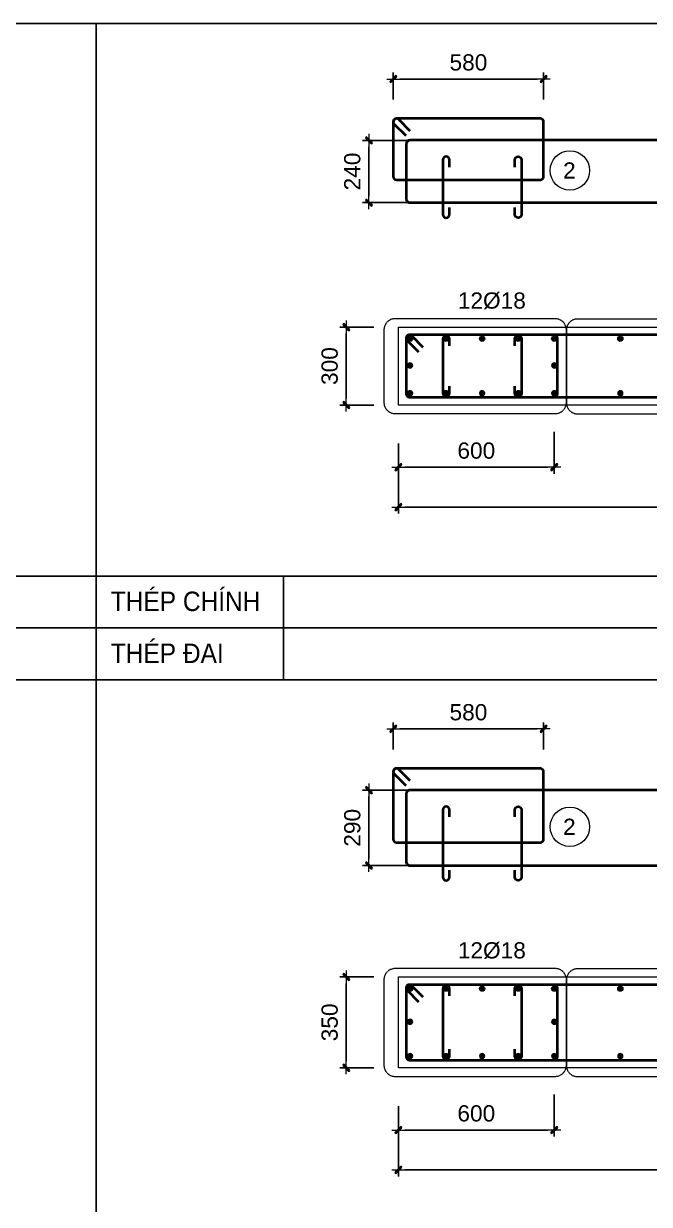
# Model space of a CAD drawing. Header units: millimetres. Extents: x -146909 to 4830753, y -683702 to -336947.
# Drawn here: x 4538943 to 4541352, y -441080 to -436533 of the extents above; entities that cross this region are included whole.
import ezdxf
from ezdxf.enums import TextEntityAlignment as Align

# ---------------------------------------------------------------- set-up
doc = ezdxf.new("R2010")
doc.units = ezdxf.units.MM
doc.header["$MEASUREMENT"] = 0
doc.linetypes.add('HIDDEN', pattern=[0.375, 0.25, -0.125])
doc.layers.get('0').update_dxf_attribs({"lineweight": 9})
doc.layers.get('Defpoints').update_dxf_attribs({"color": 10, "lineweight": 0})
for name, color, linetype, lineweight in [("'S_General_Cont_1 Thin", 1, 'Continuous', 18), ("'S_General_Text_3_Member name", 3, 'Continuous', 35), ('CDAI', 3, 'Continuous', 40), ('chunho.q', 1, 'Continuous', 13), ('CTHEP', 4, 'Continuous', 50), ('DBAO', 2, 'Continuous', 13), ('DMo', 9, 'HIDDEN', 9), ('KTH', 154, 'Continuous', 9), ('STICK', 1, 'Continuous', 9)]:
    doc.layers.add(name, color=color, linetype=linetype, lineweight=lineweight)
for name, color, linetype in [('DM', 1, 'Continuous'), ('TBL', 1, 'Continuous'), ('TX', 214, 'Continuous')]:
    doc.layers.add(name, color=color, linetype=linetype)
doc.styles.add('arial', font='arial.ttf', dxfattribs={"width": 0.85})
doc.styles.add('TTP-HelCon', font='arial.ttf')
doc.dimstyles.new('TTP-25', dxfattribs={"dimscale": 25, "dimtxt": 2.5, "dimasz": 1, "dimexe": 1, "dimexo": 1, "dimgap": 0.09, "dimtad": 0, "dimdec": 4, "dimrnd": 10, "dimzin": 9, "dimdsep": 46, "dimtxsty": 'TTP-HelCon', "dimblk": 'Stick', "dimcen": 0.09, "dimdle": 1.5, "dimclrd": 256, "dimclre": 256, "dimclrt": 1, "dimadec": 0, "dimazin": 0, "dimtfac": 1, "dimtdec": 4, "dimtmove": 0, "dimatfit": 3, "dimldrblk": 'ARCHTICK', "dimfxl": 1, "dimtvp": 1, "dimtolj": 1, "dimtzin": 0, "dimarcsym": 0})

# ---------------------------------------------------------------- blocks, each defined once
blk = doc.blocks.new('Stick')
at = {"layer": 'STICK'}
h = blk.add_hatch(color=256, dxfattribs=at)
edge = h.paths.add_edge_path()
edge.add_line((0.3, 0.5), (-0.5, -0.3))
edge.add_arc((-0.4, -0.4), 0.141, 135, 315)
edge.add_line((-0.3, -0.5), (0.5, 0.3))
edge.add_arc((0.4, 0.4), 0.141, 315, 495)
blk.add_line((1, 0), (-1, 0), dxfattribs=at)
blk.add_lwpolyline([(0.3, 0.5), (-0.5, -0.3, 1), (-0.3, -0.5), (0.5, 0.3, 1), (0.3, 0.5, 1)], format="xyb", dxfattribs=at)
blk = doc.blocks.new('*D1036')
at = {"layer": 'Defpoints', "color": 0, "transparency": 16777216}
for p in [(4540272.3, -436982.3), (4540455.8, -436982.3), (4540455.8, -437222.3)]:
    blk.add_point(p, dxfattribs=at)
at = {"layer": 'KTH', "lineweight": -2, "transparency": 16777216}
for p, q in [((4540430.8, -436982.3), (4540247.3, -436982.3)), ((4540272.3, -437197.3), (4540272.3, -437007.3)), ((4540430.8, -437222.3), (4540247.3, -437222.3))]:
    blk.add_line(p, q, dxfattribs=at)
at = {"layer": 'KTH', "lineweight": -2, "transparency": 16777216, "xscale": 25, "yscale": 25, "zscale": 25}
for p, rotation in [((4540272.3, -436982.3), 90), ((4540272.3, -437222.3), 270)]:
    blk.add_blockref('Stick', p, dxfattribs=dict(at, rotation=rotation))
at = {"layer": 'KTH', "color": 1, "transparency": 16777216, "insert": (4540208.5, -437102.3), "char_height": 62.5, "attachment_point": 5, "rotation": 90, "style": 'TTP-HelCon'}
blk.add_mtext('\\A1;240', dxfattribs=at)
blk = doc.blocks.new('_ArchTick')
at = {"color": 0, "linetype": 'ByBlock', "const_width": 0.15}
blk.add_lwpolyline([(-0.5, -0.5), (0.5, 0.5)], dxfattribs=at)
blk = doc.blocks.new('*D1037')
at = {"layer": 'Defpoints', "color": 0, "transparency": 16777216}
for p in [(4540985.8, -438079.5), (4540385.8, -438124.5), (4540385.8, -438241.3)]:
    blk.add_point(p, dxfattribs=at)
at = {"layer": 'KTH', "lineweight": -2, "transparency": 16777216}
for p, q in [((4540985.8, -438104.5), (4540985.8, -438266.3)), ((4540385.8, -438149.5), (4540385.8, -438266.3)), ((4540960.8, -438241.3), (4540410.8, -438241.3))]:
    blk.add_line(p, q, dxfattribs=at)
at = {"layer": 'KTH', "lineweight": -2, "transparency": 16777216, "xscale": 25, "yscale": 25, "zscale": 25, "rotation": 180}
blk.add_blockref('Stick', (4540385.8, -438241.3), dxfattribs=at)
at = {"layer": 'KTH', "lineweight": -2, "transparency": 16777216, "xscale": 25, "yscale": 25, "zscale": 25}
blk.add_blockref('Stick', (4540985.8, -438241.3), dxfattribs=at)
at = {"layer": 'KTH', "color": 1, "transparency": 16777216, "insert": (4540685.8, -438177.5), "char_height": 62.5, "attachment_point": 5, "style": 'TTP-HelCon'}
blk.add_mtext('\\A1;600', dxfattribs=at)
blk = doc.blocks.new('*D1038')
at = {"layer": 'Defpoints', "color": 0, "transparency": 16777216}
for p in [(4540385.8, -438188.4), (4544385.8, -438246.8), (4544385.8, -438394.8)]:
    blk.add_point(p, dxfattribs=at)
at = {"layer": 'KTH', "lineweight": -2, "transparency": 16777216}
for p, q in [((4540385.8, -438213.4), (4540385.8, -438419.8)), ((4544385.8, -438271.8), (4544385.8, -438419.8)), ((4540410.8, -438394.8), (4544360.8, -438394.8))]:
    blk.add_line(p, q, dxfattribs=at)
at = {"layer": 'KTH', "lineweight": -2, "transparency": 16777216, "xscale": 25, "yscale": 25, "zscale": 25, "rotation": 180}
blk.add_blockref('Stick', (4540385.8, -438394.8), dxfattribs=at)
at = {"layer": 'KTH', "lineweight": -2, "transparency": 16777216, "xscale": 25, "yscale": 25, "zscale": 25}
blk.add_blockref('Stick', (4544385.8, -438394.8), dxfattribs=at)
at = {"layer": 'KTH', "color": 1, "transparency": 16777216, "insert": (4542385.8, -438330.9), "char_height": 62.5, "attachment_point": 5, "style": 'TTP-HelCon'}
blk.add_mtext('\\A1;4000', dxfattribs=at)
blk = doc.blocks.new('*U958')
at = {"layer": 'CTHEP', "ltscale": 0.02, "const_width": 10}
blk.add_lwpolyline([(0, 5, -1), (0, -5, -1)], format="xyb", close=True, dxfattribs=at)
at = {"layer": 'Defpoints', "color": 1}
blk.add_circle((0, 0), 10, dxfattribs=at)
blk = doc.blocks.new('*U959')
at = {"layer": 'CDAI', "color": 0, "linetype": 'ByBlock', "lineweight": -2, "transparency": 16777216}
for p in [(0, 0), (138.75, 0), (277.5, 0), (416.25, 0), (555, 0)]:
    blk.add_blockref('*U958', p, dxfattribs=at)
blk = doc.blocks.new('*D1042')
at = {"layer": 'Defpoints', "color": 0, "transparency": 16777216}
for p in [(4540315.6, -437701.6), (4540185.2, -438001.6), (4540315.6, -438001.6)]:
    blk.add_point(p, dxfattribs=at)
at = {"layer": 'KTH', "lineweight": -2, "transparency": 16777216}
for p, q in [((4540290.6, -437701.6), (4540160.2, -437701.6)), ((4540185.2, -437726.6), (4540185.2, -437976.6)), ((4540290.6, -438001.6), (4540160.2, -438001.6))]:
    blk.add_line(p, q, dxfattribs=at)
at = {"layer": 'KTH', "lineweight": -2, "transparency": 16777216, "xscale": 25, "yscale": 25, "zscale": 25}
for p, rotation in [((4540185.2, -437701.6), 90), ((4540185.2, -438001.6), 270)]:
    blk.add_blockref('Stick', p, dxfattribs=dict(at, rotation=rotation))
at = {"layer": 'KTH', "color": 1, "transparency": 16777216, "insert": (4540121.3, -437851.6), "char_height": 62.5, "attachment_point": 5, "rotation": 90, "style": 'TTP-HelCon'}
blk.add_mtext('\\A1;300', dxfattribs=at)
blk = doc.blocks.new('*U960')
at = {"layer": 'CTHEP', "ltscale": 0.02, "const_width": 10}
blk.add_lwpolyline([(0, 5, -1), (0, -5, -1)], format="xyb", close=True, dxfattribs=at)
at = {"layer": 'Defpoints', "color": 1}
blk.add_circle((0, 0), 10, dxfattribs=at)
blk = doc.blocks.new('*U961')
at = {"layer": 'CDAI', "color": 0, "linetype": 'ByBlock', "lineweight": -2, "transparency": 16777216}
blk.add_blockref('*U960', (0, 0), dxfattribs=at)
blk = doc.blocks.new('*U987')
at = {"layer": 'CTHEP', "ltscale": 0.02, "const_width": 10}
blk.add_lwpolyline([(0, 5, -1), (0, -5, -1)], format="xyb", close=True, dxfattribs=at)
at = {"layer": 'Defpoints', "color": 1}
blk.add_circle((0, 0), 10, dxfattribs=at)
blk = doc.blocks.new('*U957')
at = {"layer": 'CDAI', "color": 0, "linetype": 'ByBlock', "lineweight": -2, "transparency": 16777216}
blk.add_blockref('*U987', (0, 0), dxfattribs=at)
blk = doc.blocks.new('*U1005')
at = {"layer": 'CTHEP', "ltscale": 0.02, "const_width": 10}
blk.add_lwpolyline([(0, 5, -1), (0, -5, -1)], format="xyb", close=True, dxfattribs=at)
at = {"layer": 'Defpoints', "color": 1}
blk.add_circle((0, 0), 10, dxfattribs=at)
blk = doc.blocks.new('*U1006')
at = {"layer": 'CDAI', "color": 0, "linetype": 'ByBlock', "lineweight": -2, "transparency": 16777216}
for p in [(0, 0), (254.5, 0), (509.1, 0), (763.6, 0), (1018.2, 0), (1272.7, 0), (1527.3, 0), (1781.8, 0), (2036.4, 0), (2290.9, 0), (2545.5, 0), (2800, 0)]:
    blk.add_blockref('*U1005', p, dxfattribs=at)
blk = doc.blocks.new('*D1043')
at = {"layer": 'Defpoints', "color": 0, "transparency": 16777216}
for p in [(4540945, -436746.3), (4540366, -436850.5), (4540945, -436850.5)]:
    blk.add_point(p, dxfattribs=at)
at = {"layer": 'KTH', "lineweight": -2, "transparency": 16777216}
for p, q in [((4540366, -436825.5), (4540366, -436721.3)), ((4540945, -436825.5), (4540945, -436721.3)), ((4540391, -436746.3), (4540920, -436746.3))]:
    blk.add_line(p, q, dxfattribs=at)
at = {"layer": 'KTH', "lineweight": -2, "transparency": 16777216, "xscale": 25, "yscale": 25, "zscale": 25, "rotation": 180}
blk.add_blockref('Stick', (4540366, -436746.3), dxfattribs=at)
at = {"layer": 'KTH', "lineweight": -2, "transparency": 16777216, "xscale": 25, "yscale": 25, "zscale": 25}
blk.add_blockref('Stick', (4540945, -436746.3), dxfattribs=at)
at = {"layer": 'KTH', "color": 1, "transparency": 16777216, "insert": (4540655.5, -436682.5), "char_height": 62.5, "attachment_point": 5, "style": 'TTP-HelCon'}
blk.add_mtext('\\A1;580', dxfattribs=at)
blk = doc.blocks.new('sign of slab')
at = {"layer": "'S_General_Cont_1 Thin"}
blk.add_circle((-10, 0), 475, dxfattribs=at)
at = {"layer": "'S_General_Text_3_Member name", "style": 'arial'}
blk.add_attdef('S', text='', height=250, dxfattribs=at).set_placement((-23, -1), align=Align.MIDDLE_CENTER)
blk = doc.blocks.new('*U1007')
at = {"layer": 'CTHEP', "ltscale": 0.02, "const_width": 10}
blk.add_lwpolyline([(0, 5, -1), (0, -5, -1)], format="xyb", close=True, dxfattribs=at)
at = {"layer": 'Defpoints', "color": 1}
blk.add_circle((0, 0), 10, dxfattribs=at)
blk = doc.blocks.new('*U1008')
at = {"layer": 'CDAI', "color": 0, "linetype": 'ByBlock', "lineweight": -2, "transparency": 16777216}
for p in [(0, 0), (138.75, 0), (277.5, 0), (416.25, 0), (555, 0)]:
    blk.add_blockref('*U1007', p, dxfattribs=at)
blk = doc.blocks.new('*U1013')
at = {"layer": 'CTHEP', "ltscale": 0.02, "const_width": 10}
blk.add_lwpolyline([(0, 5, -1), (0, -5, -1)], format="xyb", close=True, dxfattribs=at)
at = {"layer": 'Defpoints', "color": 1}
blk.add_circle((0, 0), 10, dxfattribs=at)
blk = doc.blocks.new('*U1014')
at = {"layer": 'CDAI', "color": 0, "linetype": 'ByBlock', "lineweight": -2, "transparency": 16777216}
for p in [(0, 0), (254.5, 0), (509.1, 0), (763.6, 0), (1018.2, 0), (1272.7, 0), (1527.3, 0), (1781.8, 0), (2036.4, 0), (2290.9, 0), (2545.5, 0), (2800, 0)]:
    blk.add_blockref('*U1013', p, dxfattribs=at)
blk = doc.blocks.new('*D1045')
at = {"layer": 'Defpoints', "color": 0, "transparency": 16777216}
for p in [(4540272.3, -439484.9), (4540455.8, -439484.9), (4540455.8, -439774.9)]:
    blk.add_point(p, dxfattribs=at)
at = {"layer": 'KTH', "lineweight": -2, "transparency": 16777216}
for p, q in [((4540430.8, -439484.9), (4540247.3, -439484.9)), ((4540272.3, -439749.9), (4540272.3, -439509.9)), ((4540430.8, -439774.9), (4540247.3, -439774.9))]:
    blk.add_line(p, q, dxfattribs=at)
at = {"layer": 'KTH', "lineweight": -2, "transparency": 16777216, "xscale": 25, "yscale": 25, "zscale": 25}
for p, rotation in [((4540272.3, -439484.9), 90), ((4540272.3, -439774.9), 270)]:
    blk.add_blockref('Stick', p, dxfattribs=dict(at, rotation=rotation))
at = {"layer": 'KTH', "color": 1, "transparency": 16777216, "insert": (4540208.5, -439629.9), "char_height": 62.5, "attachment_point": 5, "rotation": 90, "style": 'TTP-HelCon'}
blk.add_mtext('\\A1;290', dxfattribs=at)
blk = doc.blocks.new('*D1046')
at = {"layer": 'Defpoints', "color": 0, "transparency": 16777216}
for p in [(4540985.8, -440632.1), (4540385.8, -440677.1), (4540385.8, -440794)]:
    blk.add_point(p, dxfattribs=at)
at = {"layer": 'KTH', "lineweight": -2, "transparency": 16777216}
for p, q in [((4540985.8, -440657.1), (4540985.8, -440819)), ((4540385.8, -440702.1), (4540385.8, -440819)), ((4540960.8, -440794), (4540410.8, -440794))]:
    blk.add_line(p, q, dxfattribs=at)
at = {"layer": 'KTH', "lineweight": -2, "transparency": 16777216, "xscale": 25, "yscale": 25, "zscale": 25, "rotation": 180}
blk.add_blockref('Stick', (4540385.8, -440794), dxfattribs=at)
at = {"layer": 'KTH', "lineweight": -2, "transparency": 16777216, "xscale": 25, "yscale": 25, "zscale": 25}
blk.add_blockref('Stick', (4540985.8, -440794), dxfattribs=at)
at = {"layer": 'KTH', "color": 1, "transparency": 16777216, "insert": (4540685.8, -440730.1), "char_height": 62.5, "attachment_point": 5, "style": 'TTP-HelCon'}
blk.add_mtext('\\A1;600', dxfattribs=at)
blk = doc.blocks.new('*D1047')
at = {"layer": 'Defpoints', "color": 0, "transparency": 16777216}
for p in [(4540385.8, -440741.1), (4544385.8, -440799.5), (4544385.8, -440947.4)]:
    blk.add_point(p, dxfattribs=at)
at = {"layer": 'KTH', "lineweight": -2, "transparency": 16777216}
for p, q in [((4540385.8, -440766.1), (4540385.8, -440972.4)), ((4544385.8, -440824.5), (4544385.8, -440972.4)), ((4540410.8, -440947.4), (4544360.8, -440947.4))]:
    blk.add_line(p, q, dxfattribs=at)
at = {"layer": 'KTH', "lineweight": -2, "transparency": 16777216, "xscale": 25, "yscale": 25, "zscale": 25, "rotation": 180}
blk.add_blockref('Stick', (4540385.8, -440947.4), dxfattribs=at)
at = {"layer": 'KTH', "lineweight": -2, "transparency": 16777216, "xscale": 25, "yscale": 25, "zscale": 25}
blk.add_blockref('Stick', (4544385.8, -440947.4), dxfattribs=at)
at = {"layer": 'KTH', "color": 1, "transparency": 16777216, "insert": (4542385.8, -440883.6), "char_height": 62.5, "attachment_point": 5, "style": 'TTP-HelCon'}
blk.add_mtext('\\A1;4000', dxfattribs=at)
blk = doc.blocks.new('*U980')
at = {"layer": 'CTHEP', "ltscale": 0.02, "const_width": 10}
blk.add_lwpolyline([(0, 5, -1), (0, -5, -1)], format="xyb", close=True, dxfattribs=at)
at = {"layer": 'Defpoints', "color": 1}
blk.add_circle((0, 0), 10, dxfattribs=at)
blk = doc.blocks.new('*U981')
at = {"layer": 'CDAI', "color": 0, "linetype": 'ByBlock', "lineweight": -2, "transparency": 16777216}
for p in [(0, 0), (138.75, 0), (277.5, 0), (416.25, 0), (555, 0)]:
    blk.add_blockref('*U980', p, dxfattribs=at)
blk = doc.blocks.new('*D1051')
at = {"layer": 'Defpoints', "color": 0, "transparency": 16777216}
for p in [(4540315.6, -440204.3), (4540185.2, -440554.3), (4540315.6, -440554.3)]:
    blk.add_point(p, dxfattribs=at)
at = {"layer": 'KTH', "lineweight": -2, "transparency": 16777216}
for p, q in [((4540290.6, -440204.3), (4540160.2, -440204.3)), ((4540185.2, -440229.3), (4540185.2, -440529.3)), ((4540290.6, -440554.3), (4540160.2, -440554.3))]:
    blk.add_line(p, q, dxfattribs=at)
at = {"layer": 'KTH', "lineweight": -2, "transparency": 16777216, "xscale": 25, "yscale": 25, "zscale": 25}
for p, rotation in [((4540185.2, -440204.3), 90), ((4540185.2, -440554.3), 270)]:
    blk.add_blockref('Stick', p, dxfattribs=dict(at, rotation=rotation))
at = {"layer": 'KTH', "color": 1, "transparency": 16777216, "insert": (4540121.3, -440379.3), "char_height": 62.5, "attachment_point": 5, "rotation": 90, "style": 'TTP-HelCon'}
blk.add_mtext('\\A1;350', dxfattribs=at)
blk = doc.blocks.new('*U982')
at = {"layer": 'CTHEP', "ltscale": 0.02, "const_width": 10}
blk.add_lwpolyline([(0, 5, -1), (0, -5, -1)], format="xyb", close=True, dxfattribs=at)
at = {"layer": 'Defpoints', "color": 1}
blk.add_circle((0, 0), 10, dxfattribs=at)
blk = doc.blocks.new('*U983')
at = {"layer": 'CDAI', "color": 0, "linetype": 'ByBlock', "lineweight": -2, "transparency": 16777216}
blk.add_blockref('*U982', (0, 0), dxfattribs=at)
blk = doc.blocks.new('*U976')
at = {"layer": 'CTHEP', "ltscale": 0.02, "const_width": 10}
blk.add_lwpolyline([(0, 5, -1), (0, -5, -1)], format="xyb", close=True, dxfattribs=at)
at = {"layer": 'Defpoints', "color": 1}
blk.add_circle((0, 0), 10, dxfattribs=at)
blk = doc.blocks.new('*U979')
at = {"layer": 'CDAI', "color": 0, "linetype": 'ByBlock', "lineweight": -2, "transparency": 16777216}
blk.add_blockref('*U976', (0, 0), dxfattribs=at)
blk = doc.blocks.new('*U986')
at = {"layer": 'CTHEP', "ltscale": 0.02, "const_width": 10}
blk.add_lwpolyline([(0, 5, -1), (0, -5, -1)], format="xyb", close=True, dxfattribs=at)
at = {"layer": 'Defpoints', "color": 1}
blk.add_circle((0, 0), 10, dxfattribs=at)
blk = doc.blocks.new('*U955')
at = {"layer": 'CDAI', "color": 0, "linetype": 'ByBlock', "lineweight": -2, "transparency": 16777216}
for p in [(0, 0), (254.5, 0), (509.1, 0), (763.6, 0), (1018.2, 0), (1272.7, 0), (1527.3, 0), (1781.8, 0), (2036.4, 0), (2290.9, 0), (2545.5, 0), (2800, 0)]:
    blk.add_blockref('*U986', p, dxfattribs=at)
blk = doc.blocks.new('*D1052')
at = {"layer": 'Defpoints', "color": 0, "transparency": 16777216}
for p in [(4540945, -439249), (4540366, -439353.2), (4540945, -439353.2)]:
    blk.add_point(p, dxfattribs=at)
at = {"layer": 'KTH', "lineweight": -2, "transparency": 16777216}
for p, q in [((4540366, -439328.2), (4540366, -439224)), ((4540945, -439328.2), (4540945, -439224)), ((4540391, -439249), (4540920, -439249))]:
    blk.add_line(p, q, dxfattribs=at)
at = {"layer": 'KTH', "lineweight": -2, "transparency": 16777216, "xscale": 25, "yscale": 25, "zscale": 25, "rotation": 180}
blk.add_blockref('Stick', (4540366, -439249), dxfattribs=at)
at = {"layer": 'KTH', "lineweight": -2, "transparency": 16777216, "xscale": 25, "yscale": 25, "zscale": 25}
blk.add_blockref('Stick', (4540945, -439249), dxfattribs=at)
at = {"layer": 'KTH', "color": 1, "transparency": 16777216, "insert": (4540655.5, -439185.2), "char_height": 62.5, "attachment_point": 5, "style": 'TTP-HelCon'}
blk.add_mtext('\\A1;580', dxfattribs=at)
blk = doc.blocks.new('*U989')
at = {"layer": 'CTHEP', "ltscale": 0.02, "const_width": 10}
blk.add_lwpolyline([(0, 5, -1), (0, -5, -1)], format="xyb", close=True, dxfattribs=at)
at = {"layer": 'Defpoints', "color": 1}
blk.add_circle((0, 0), 10, dxfattribs=at)
blk = doc.blocks.new('*U990')
at = {"layer": 'CDAI', "color": 0, "linetype": 'ByBlock', "lineweight": -2, "transparency": 16777216}
for p in [(0, 0), (138.75, 0), (277.5, 0), (416.25, 0), (555, 0)]:
    blk.add_blockref('*U989', p, dxfattribs=at)
blk = doc.blocks.new('*U995')
at = {"layer": 'CTHEP', "ltscale": 0.02, "const_width": 10}
blk.add_lwpolyline([(0, 5, -1), (0, -5, -1)], format="xyb", close=True, dxfattribs=at)
at = {"layer": 'Defpoints', "color": 1}
blk.add_circle((0, 0), 10, dxfattribs=at)
blk = doc.blocks.new('*U996')
at = {"layer": 'CDAI', "color": 0, "linetype": 'ByBlock', "lineweight": -2, "transparency": 16777216}
for p in [(0, 0), (254.5, 0), (509.1, 0), (763.6, 0), (1018.2, 0), (1272.7, 0), (1527.3, 0), (1781.8, 0), (2036.4, 0), (2290.9, 0), (2545.5, 0), (2800, 0)]:
    blk.add_blockref('*U995', p, dxfattribs=at)

msp = doc.modelspace()

# ---------------------------------------------------------------- linework, layer by layer
at = {"layer": 'CDAI'}
for points in [[(4540431.6487, -436946.54605), (4540387.3285, -436902.22585, 0.6681786379), (4540365.98967, -436911.06468), (4540365.98967, -437121.56468, 0.4142135624), (4540378.48967, -437134.06468), (4540932.48967, -437134.06468, 0.4142135624), (4540944.98967, -437121.56468), (4540944.98967, -436911.06468, 0.4142135624), (4540932.48967, -436898.56468), (4540378.48967, -436898.56468, 0.6681786379), (4540369.65083, -436919.90352), (4540413.97103, -436964.22372)], [(4540582.06302, -437084.99733), (4540582.06302, -437057.49733, 1), (4540557.06302, -437057.49733), (4540557.06302, -437267.99733, 1), (4540582.06302, -437267.99733), (4540582.06302, -437240.49733)], [(4540834.56302, -437084.99733), (4540834.56302, -437057.49733, -1), (4540859.56302, -437057.49733), (4540859.56302, -437267.99733, -1), (4540834.56302, -437267.99733), (4540834.56302, -437240.49733)], [(4540481.47205, -437779.59119), (4540437.15185, -437735.27099, 0.6681786379), (4540415.81302, -437744.10983), (4540415.81302, -437959.10983, 0.4142135624), (4540428.31302, -437971.60983), (4540986.18693, -437971.60983, 0.4142135624), (4540998.68693, -437959.10983), (4540998.68693, -437744.10983, 0.4142135624), (4540986.18693, -437731.60983), (4540428.31302, -437731.60983, 0.6681786379), (4540419.47419, -437752.94866), (4540463.79438, -437797.26886)], [(4540582.06302, -437774.10983), (4540582.06302, -437746.60983, 1), (4540557.06302, -437746.60983), (4540557.06302, -437957.10983, 1), (4540582.06302, -437957.10983), (4540582.06302, -437929.60983)], [(4540834.56302, -437774.10983), (4540834.56302, -437746.60983, -1), (4540859.56302, -437746.60983), (4540859.56302, -437957.10983, -1), (4540834.56302, -437957.10983), (4540834.56302, -437929.60983)], [(4540431.6487, -439449.22878), (4540387.3285, -439404.90858, 0.6681786379), (4540365.98967, -439413.74742), (4540365.98967, -439674.24742, 0.4142135624), (4540378.48967, -439686.74742), (4540932.48967, -439686.74742, 0.4142135624), (4540944.98967, -439674.24742), (4540944.98967, -439413.74742, 0.4142135624), (4540932.48967, -439401.24742), (4540378.48967, -439401.24742, 0.6681786379), (4540369.65083, -439422.58625), (4540413.97103, -439466.90645)], [(4540582.06302, -439587.68006), (4540582.06302, -439560.18006, 1), (4540557.06302, -439560.18006), (4540557.06302, -439820.68006, 1), (4540582.06302, -439820.68006), (4540582.06302, -439793.18006)], [(4540834.56302, -439587.68006), (4540834.56302, -439560.18006, -1), (4540859.56302, -439560.18006), (4540859.56302, -439820.68006, -1), (4540834.56302, -439820.68006), (4540834.56302, -439793.18006)], [(4540481.47205, -440282.27393), (4540437.15185, -440237.95373, 0.6681786379), (4540415.81302, -440246.79256), (4540415.81302, -440511.79256, 0.4142135624), (4540428.31302, -440524.29256), (4540986.18693, -440524.29256, 0.4142135624), (4540998.68693, -440511.79256), (4540998.68693, -440246.79256, 0.4142135624), (4540986.18693, -440234.29256), (4540428.31302, -440234.29256, 0.6681786379), (4540419.47419, -440255.6314), (4540463.79438, -440299.9516)], [(4540582.06302, -440276.79256), (4540582.06302, -440249.29256, 1), (4540557.06302, -440249.29256), (4540557.06302, -440509.79256, 1), (4540582.06302, -440509.79256), (4540582.06302, -440482.29256)], [(4540834.56302, -440276.79256), (4540834.56302, -440249.29256, -1), (4540859.56302, -440249.29256), (4540859.56302, -440509.79256, -1), (4540834.56302, -440509.79256), (4540834.56302, -440482.29256)]]:
    msp.add_lwpolyline(points, format="xyb", dxfattribs=at)
at = {"layer": 'CDAI', "ltscale": 0.02}
for points in [[(4543366.51211, -437007.26071), (4543066.77626, -437007.26071), (4543016.77626, -436982.26071), (4540430.81302, -436982.26071, 0.4142135624), (4540415.81302, -436997.26071), (4540415.81302, -437207.26071, 0.4142135624), (4540430.81302, -437222.26071), (4541707.36186, -437222.26071)], [(4543366.51211, -437756.60983), (4543066.77626, -437756.60983), (4543016.77626, -437731.60983), (4540430.81302, -437731.60983, 0.4142135624), (4540415.81302, -437746.60983), (4540415.81302, -437956.60983, 0.4142135624), (4540430.81302, -437971.60983), (4541707.44311, -437971.60983)], [(4543366.51211, -439509.94344), (4543066.77626, -439509.94344), (4543016.77626, -439484.94344), (4540430.81302, -439484.94344, 0.4142135624), (4540415.81302, -439499.94344), (4540415.81302, -439759.94344, 0.4142135624), (4540430.81302, -439774.94344), (4541707.36186, -439774.94344)], [(4543366.51211, -440259.29256), (4543066.77626, -440259.29256), (4543016.77626, -440234.29256), (4540430.81302, -440234.29256, 0.4142135624), (4540415.81302, -440249.29256), (4540415.81302, -440509.29256, 0.4142135624), (4540430.81302, -440524.29256), (4541707.44311, -440524.29256)]]:
    msp.add_lwpolyline(points, format="xyb", dxfattribs=at)
at = {"layer": 'DBAO'}
for points in [[(4540815.81302, -438002.14998), (4540385.81302, -438001.60983), (4540385.81302, -437701.60983), (4544385.81302, -437701.60983), (4544385.81302, -438001.59686), (4540815.82166, -438002.14997)], [(4540815.81302, -440554.83271), (4540385.81302, -440554.29256), (4540385.81302, -440204.29256), (4544385.81302, -440204.29256), (4544385.81302, -440554.2796), (4540815.82166, -440554.83271)]]:
    msp.add_lwpolyline(points, dxfattribs=at)
at = {"layer": 'DMo', "color": 6, "ltscale": 10}
for points in [[(4540989.76675, -437669.3287), (4540372.97273, -437669.3287, 0.4142135624), (4540330.03307, -437712.26836), (4540330.03307, -437991.66499, 0.4142135624), (4540372.97273, -438034.60466), (4540989.76675, -438034.60466, 0.4142135624), (4541032.70641, -437991.66499), (4541032.70641, -437712.26836, 0.4142135624)], [(4540989.76675, -440172.01144), (4540372.97273, -440172.01144, 0.4142135624), (4540330.03307, -440214.9511), (4540330.03307, -440544.34773, 0.4142135624), (4540372.97273, -440587.28739), (4540989.76675, -440587.28739, 0.4142135624), (4541032.70641, -440544.34773), (4541032.70641, -440214.9511, 0.4142135624)]]:
    msp.add_lwpolyline(points, format="xyb", close=True, dxfattribs=at)
for points in [[(4543734.58067, -437713.31356, 0.4142135624), (4543691.641, -437670.3739), (4541075.64607, -437670.3739, 0.4142135624), (4541032.70641, -437713.31356)], [(4541032.70641, -437712.26836), (4541032.70641, -437992.71019, 0.4142135624), (4541075.64607, -438035.64986), (4543691.641, -438035.64986, 0.4142135624), (4543734.58067, -437992.71019), (4543734.58067, -437712.26836)], [(4543734.58067, -440215.9963, 0.4142135624), (4543691.641, -440173.05664), (4541075.64607, -440173.05664, 0.4142135624), (4541032.70641, -440215.9963)], [(4541032.70641, -440214.9511), (4541032.70641, -440545.39293, 0.4142135624), (4541075.64607, -440588.33259), (4543691.641, -440588.33259, 0.4142135624), (4543734.58067, -440545.39293), (4543734.58067, -440214.9511)]]:
    msp.add_lwpolyline(points, format="xyb", dxfattribs=at)
at = {"layer": 'TBL'}
for p, q in [((4532090.51977, -436532.74482), (4545354.62621, -436532.74482)), ((4539222.01624, -436532.74482), (4539222.01624, -447033.47578)), ((4533090.51977, -438660.42756), (4545354.62621, -438660.42756)), ((4539943.61038, -438660.42756), (4539943.61038, -439060.42756)), ((4532090.51977, -439060.42756), (4545354.62621, -439060.42756))]:
    msp.add_line(p, q, dxfattribs=at)
at = {"layer": 'TBL', "color": 8}
msp.add_line((4533090.51977, -438860.42756), (4545354.62621, -438860.42756), dxfattribs=at)

# ---------------------------------------------------------------- block references
ref = msp.add_blockref('sign of slab', (4541047.87936, -437098.21674), dxfattribs=dict(xscale=0.16, yscale=0.16, zscale=0.16))
ref.add_attrib('S', '2', dxfattribs={"layer": 'DM', "height": 62.5, "style": 'arial'}).set_placement((4541044.12534, -437098.37363), align=Align.MIDDLE_CENTER)
ref = msp.add_blockref('sign of slab', (4541047.87936, -439625.89947), dxfattribs=dict(xscale=0.16, yscale=0.16, zscale=0.16))
ref.add_attrib('S', '2', dxfattribs={"layer": 'DM', "height": 62.5, "style": 'arial'}).set_placement((4541044.12534, -439626.05637), align=Align.MIDDLE_CENTER)
at = {"layer": 'CDAI', "color": 214}
for name, p in [('*U959', (4540430.81302, -437746.60983)), ('*U1006', (4540985.81302, -437746.60983)), ('*U981', (4540430.81302, -440249.29256)), ('*U955', (4540985.81302, -440249.29256))]:
    msp.add_blockref(name, p, dxfattribs=at)
at = {"layer": 'CDAI', "color": 214, "xscale": -1, "rotation": 180}
for name, p in [('*U961', (4540430.81302, -437849.35983)), ('*U957', (4540985.81302, -437849.35983)), ('*U1008', (4540430.81302, -437956.60983)), ('*U1014', (4540985.81302, -437956.60983)), ('*U983', (4540430.81302, -440377.04256)), ('*U979', (4540985.81302, -440377.04256)), ('*U990', (4540430.81302, -440509.29256)), ('*U996', (4540985.81302, -440509.29256))]:
    msp.add_blockref(name, p, dxfattribs=at)

# ---------------------------------------------------------------- texts
at = {"layer": 'chunho.q', "color": 1, "style": 'arial'}
for p in [(4540614.55698, -437630.44431), (4540614.55698, -440133.12705)]:
    msp.add_text('12%%C18', height=62.5, dxfattribs=at).set_placement(p)
at = {"layer": 'TX', "color": 2, "style": 'arial', "width": 0.9}
for s, p in [('THÉP CHÍNH', (4539278.27503, -438757.74318)), ('THÉP ĐAI', (4539278.27503, -438957.74318))]:
    msp.add_text(s, height=75, dxfattribs=at).set_placement(p, align=Align.MIDDLE_LEFT)

# ---------------------------------------------------------------- dimensions: what is measured, and where the dimension line sits
at = {"layer": 'KTH'}
for base, p1, p2, picture, middle in [((4540944.98967, -436746.31539), (4540365.98967, -436850.49333), (4540944.98967, -436850.49333), '*D1043', (4540655.48967, -436682.49376)), ((4540944.98967, -439248.99812), (4540365.98967, -439353.17606), (4540944.98967, -439353.17606), '*D1052', (4540655.48967, -439185.1765))]:
    dim = msp.add_linear_dim(base=base, p1=p1, p2=p2, dimstyle='TTP-25', dxfattribs=at)
    dim.commit()
    dim.dimension.update_dxf_attribs({"geometry": picture, "text_midpoint": middle})
for base, p1, p2, angle, picture, middle in [((4540272.28946, -436982.26071), (4540455.81302, -437222.26071), (4540455.81302, -436982.26071), 90, '*D1036', (4540208.46784, -437102.26071)), ((4540185.15827, -438001.60983), (4540315.61177, -437701.60983), (4540315.61177, -438001.60983), 90, '*D1042', (4540121.29402, -437851.60983)), ((4540385.81302, -438241.27273), (4540985.81302, -438079.46248), (4540385.81302, -438124.46248), 180, '*D1037', (4540685.81302, -438177.45111)), ((4540272.28946, -439484.94344), (4540455.81302, -439774.94344), (4540455.81302, -439484.94344), 90, '*D1045', (4540208.46784, -439629.94344)), ((4540185.15827, -440554.29256), (4540315.61177, -440204.29256), (4540315.61177, -440554.29256), 90, '*D1051', (4540121.29402, -440379.29256)), ((4540385.81302, -440793.95547), (4540985.81302, -440632.14522), (4540385.81302, -440677.14522), 180, '*D1046', (4540685.81302, -440730.13384))]:
    dim = msp.add_linear_dim(base=base, p1=p1, p2=p2, angle=angle, dimstyle='TTP-25', dxfattribs=at)
    dim.commit()
    dim.dimension.update_dxf_attribs({"geometry": picture, "text_midpoint": middle})
for base, p1, p2, picture, middle in [((4544385.81302, -438394.75596), (4540385.81302, -438188.40711), (4544385.81302, -438246.81224), '*D1038', (4542385.81302, -438330.93433)), ((4544385.81302, -440947.43869), (4540385.81302, -440741.08985), (4544385.81302, -440799.49497), '*D1047', (4542385.81302, -440883.61707))]:
    dim = msp.add_linear_dim(base=base, p1=p1, p2=p2, dimstyle='TTP-25', override={"dimrnd": 0}, dxfattribs=at)
    dim.commit()
    dim.dimension.update_dxf_attribs({"geometry": picture, "text_midpoint": middle})

doc.saveas('drawing.dxf')
